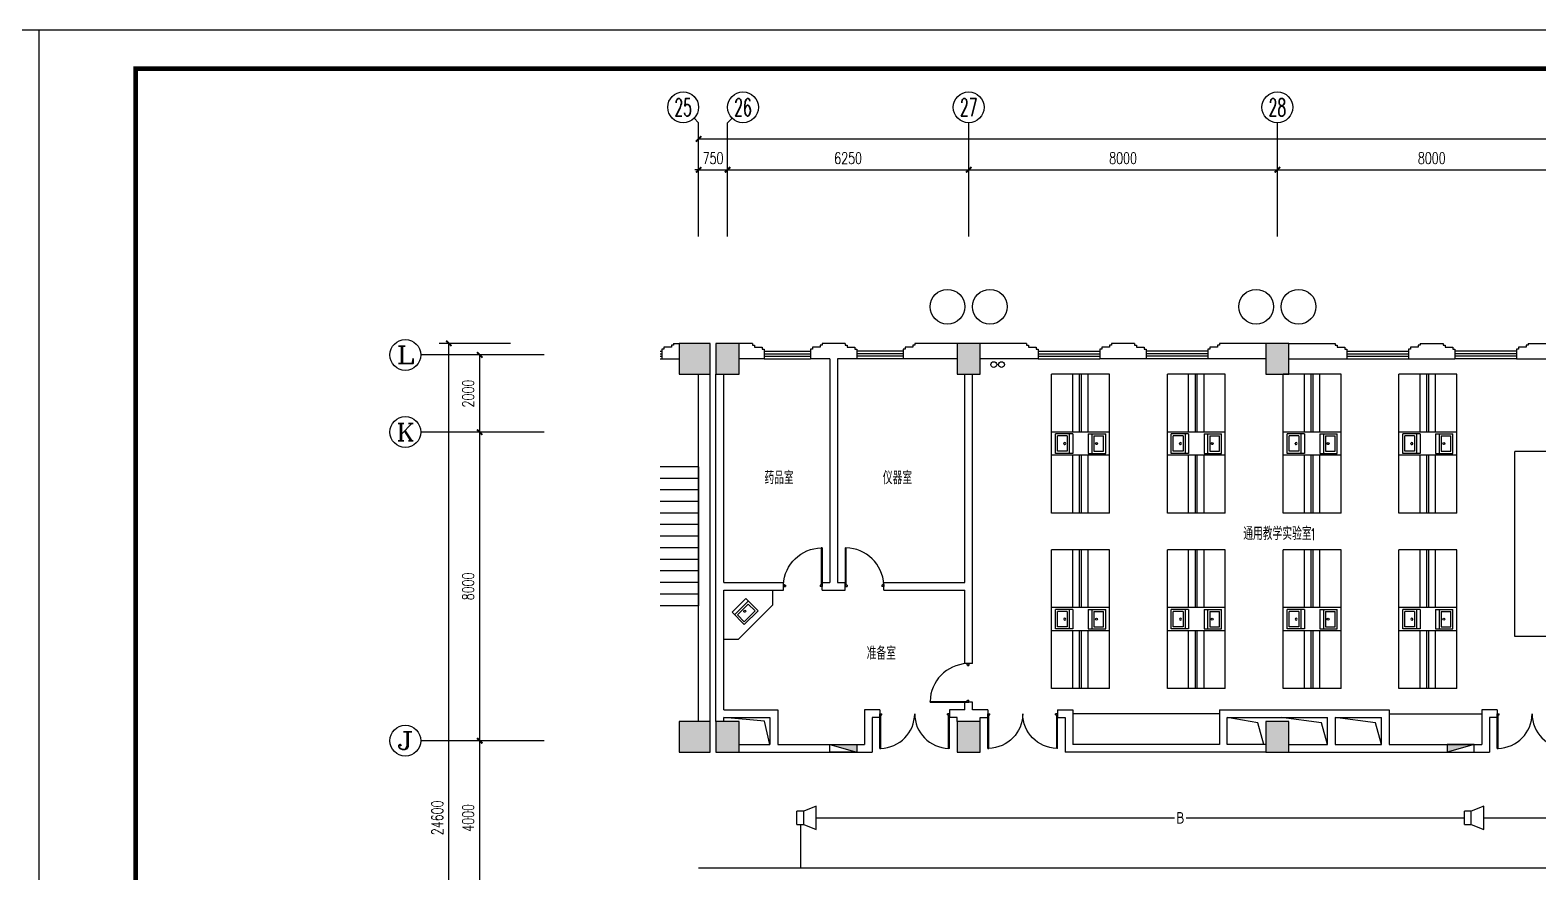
# Model space of a CAD drawing. Extents: x 190999 to 834799, y -200814 to 215286.
# Drawn here: x 428562 to 467635, y 49967 to 71786 of the extents above; entities that cross this region are included whole.
import ezdxf
from ezdxf.enums import TextEntityAlignment as Align

# ---------------------------------------------------------------- set-up
doc = ezdxf.new("R2010")
doc.units = 0
doc.header["$LTSCALE"] = 1000
doc.header["$MEASUREMENT"] = 0
for name, color, linetype in [('00-EQUIP', 3, 'Continuous'), ('00-SIG_TEXT', 7, 'Continuous'), ('00-WIRE-4', 6, 'Continuous'), ('A-墙线', 2, 'Continuous'), ('A-外包装修', 250, 'Continuous'), ('A-外窗', 145, 'Continuous'), ('A-家具', 250, 'Continuous'), ('A-门', 167, 'Continuous'), ('AXIS', 3, 'Continuous'), ('AXIS_TEXT', 7, 'Continuous'), ('COLUMN', 2, 'Continuous'), ('EQUIP_消火栓', 6, 'Continuous'), ('PUB_HATCH', 250, 'Continuous'), ('STAIR', 5, 'Continuous'), ('图框', 189, 'Continuous'), ('房间名称', 7, 'Continuous'), ('桥架', 1, 'Continuous'), ('洞口线', 177, 'Continuous'), ('雨水管', 3, 'Continuous')]:
    doc.layers.add(name, color=color, linetype=linetype)
doc.styles.add('-GBCBIGGBENOR', font='GBENOR.shx', dxfattribs={"bigfont": 'GBCBIG.shx'})
doc.styles.add('_TCH_AXIS', font='COMPLEX', dxfattribs={"bigfont": 'GBCBIG'})
doc.styles.add('_TCH_DIM', font='SIMPLEX', dxfattribs={"bigfont": 'GBCBIG'})
doc.styles.add('COMPLEX', font='COMPLEX')
doc.styles.add('DIM_FONT', font='SIMPLEX', dxfattribs={"width": 0.7, "bigfont": 'GBCBIG'})
doc.styles.get("Standard").update_dxf_attribs({"font": 'simhei.ttf'})
doc.styles.add('zz-1', font='arial.ttf', dxfattribs={"width": 0.8})
doc.dimstyles.new('DIMN', dxfattribs={"dimtxt": 300, "dimasz": 100, "dimexe": 250, "dimexo": 300, "dimgap": 150, "dimtad": 1, "dimdec": 0, "dimzin": 0, "dimdsep": 46, "dimtxsty": 'DIM_FONT', "dimblk": 'ARCHTICK', "dimcen": 0.09, "dimclrt": 7, "dimazin": 2, "dimtfac": 1, "dimtdec": 0, "dimtix": 1, "dimtmove": 2, "dimatfit": 3, "dimfxl": 0, "dimtolj": 1, "dimtzin": 0, "dimarcsym": 0})

# ---------------------------------------------------------------- blocks, each defined once
blk = doc.blocks.new('TJAD_TK_A0')
at = {"layer": '图框'}
for p, q in [((2162, 399.3), (973, 399.3)), ((973, -441.7), (973, 399.3)), ((2162, -441.7), (2162, 399.3))]:
    blk.add_line(p, q, dxfattribs=at)
at = {"layer": '图框', "const_width": 1.2}
blk.add_lwpolyline([(2152, -431.7), (2152, 389.3), (998, 389.3), (998, -431.7)], close=True, dxfattribs=at)
blk = doc.blocks.new('m1000')
at = {"layer": 'A-墙线'}
for p, q in [((0, 0), (0, 200)), ((1000, 0), (1000, 200))]:
    blk.add_line(p, q, dxfattribs=at)
at = {"layer": 'A-门'}
for p, q in [((0, 1100), (0, 100)), ((0, 1100), (20, 1100)), ((20, 1100), (20, 150)), ((0, 150), (30, 150)), ((0, 100), (50, 100)), ((30, 150), (30, 130)), ((30, 130), (50, 130)), ((50, 130), (50, 100)), ((950, 130), (950, 100)), ((970, 130), (950, 130)), ((1000, 100), (950, 100)), ((970, 150), (970, 130)), ((1000, 150), (970, 150)), ((1000, 150), (1000, 100))]:
    blk.add_line(p, q, dxfattribs=at)
blk.add_arc((0, 100), 1000, 2.866, 88.854, dxfattribs=at)
blk = doc.blocks.new('m1800')
at = {"layer": 'A-墙线'}
for p, q in [((-900, -100), (-900, 100)), ((900, -100), (900, 100))]:
    blk.add_line(p, q, dxfattribs=at)
at = {"layer": 'A-门'}
for p, q in [((-900, 900), (-900, 0)), ((-900, 900), (-880, 900)), ((-880, 900), (-880, 50)), ((880, 900), (880, 50)), ((900, 900), (880, 900)), ((900, 900), (900, 0)), ((-900, 50), (-870, 50)), ((-900, 0), (-850, 0)), ((-870, 50), (-870, 30)), ((-870, 30), (-850, 30)), ((-850, 30), (-850, 0)), ((850, 30), (850, 0)), ((870, 30), (850, 30)), ((900, 0), (850, 0)), ((870, 50), (870, 30)), ((900, 50), (870, 50))]:
    blk.add_line(p, q, dxfattribs=at)
for centre, start, end in [((-900, 0), 0, 88.7267), ((900, 0), 91.2733, 180)]:
    blk.add_arc(centre, 900, start, end, dxfattribs=at)
blk = doc.blocks.new('$TwtSys$00000434')
for p, q in [((-0.5, 0.5), (-0.5, -0.5)), ((-0.5, -0.5), (0.5, 0.5)), ((0.5, 0.5), (-0.5, 0.5)), ((0.5, -0.5), (0.5, 0.5)), ((-0.5, -0.5), (0.5, -0.5))]:
    blk.add_line(p, q)
blk.add_solid([(0.5, -0.5), (0.5, 0.5), (-0.5, -0.5)])
blk = doc.blocks.new('_ArchTick')
at = {"const_width": 0.5}
blk.add_lwpolyline([(-0.7, -0.7), (0.7, 0.7)], dxfattribs=at)
blk = doc.blocks.new('*D1256')
at = {"layer": 'AXIS', "color": 0, "lineweight": -2}
for p, q in [((460885, 66767), (460885, 68417)), ((468885, 66767), (468885, 68417)), ((460885, 68167), (468885, 68167))]:
    blk.add_line(p, q, dxfattribs=at)
at = {"layer": 'Defpoints', "color": 0}
for p in [(468885, 68167), (460885, 66467), (468885, 66467)]:
    blk.add_point(p, dxfattribs=at)
at = {"layer": 'AXIS', "color": 0, "lineweight": -2, "xscale": 100, "yscale": 100, "zscale": 100, "rotation": 180}
blk.add_blockref('_ArchTick', (460885, 68167), dxfattribs=at)
at = {"layer": 'AXIS', "color": 0, "lineweight": -2, "xscale": 100, "yscale": 100, "zscale": 100}
blk.add_blockref('_ArchTick', (468885, 68167), dxfattribs=at)
at = {"layer": 'AXIS', "color": 7, "insert": (464885, 68467), "char_height": 300, "attachment_point": 5, "style": 'DIM_FONT'}
blk.add_mtext('\\A1;8000', dxfattribs=at)
blk = doc.blocks.new('*D1257')
at = {"layer": 'AXIS', "color": 0, "lineweight": -2}
for p, q in [((452885, 66767), (452885, 68417)), ((460885, 66767), (460885, 68417)), ((452885, 68167), (460885, 68167))]:
    blk.add_line(p, q, dxfattribs=at)
at = {"layer": 'Defpoints', "color": 0}
for p in [(460885, 68167), (452885, 66467), (460885, 66467)]:
    blk.add_point(p, dxfattribs=at)
at = {"layer": 'AXIS', "color": 0, "lineweight": -2, "xscale": 100, "yscale": 100, "zscale": 100, "rotation": 180}
blk.add_blockref('_ArchTick', (452885, 68167), dxfattribs=at)
at = {"layer": 'AXIS', "color": 0, "lineweight": -2, "xscale": 100, "yscale": 100, "zscale": 100}
blk.add_blockref('_ArchTick', (460885, 68167), dxfattribs=at)
at = {"layer": 'AXIS', "color": 7, "insert": (456885, 68467), "char_height": 300, "attachment_point": 5, "style": 'DIM_FONT'}
blk.add_mtext('\\A1;8000', dxfattribs=at)
blk = doc.blocks.new('*D1258')
at = {"layer": 'AXIS', "color": 0, "lineweight": -2}
for p, q in [((446635, 66767), (446635, 68417)), ((452885, 66767), (452885, 68417)), ((446635, 68167), (452885, 68167))]:
    blk.add_line(p, q, dxfattribs=at)
at = {"layer": 'Defpoints', "color": 0}
for p in [(452885, 68167), (446635, 66467), (452885, 66467)]:
    blk.add_point(p, dxfattribs=at)
at = {"layer": 'AXIS', "color": 0, "lineweight": -2, "xscale": 100, "yscale": 100, "zscale": 100, "rotation": 180}
blk.add_blockref('_ArchTick', (446635, 68167), dxfattribs=at)
at = {"layer": 'AXIS', "color": 0, "lineweight": -2, "xscale": 100, "yscale": 100, "zscale": 100}
blk.add_blockref('_ArchTick', (452885, 68167), dxfattribs=at)
at = {"layer": 'AXIS', "color": 7, "insert": (449760, 68467), "char_height": 300, "attachment_point": 5, "style": 'DIM_FONT'}
blk.add_mtext('\\A1;6250', dxfattribs=at)
blk = doc.blocks.new('*D1259')
at = {"layer": 'AXIS', "color": 0, "lineweight": -2}
for p, q in [((445885, 66767), (445885, 68417)), ((446635, 66767), (446635, 68417)), ((445885, 68167), (445785, 68167)), ((445885, 68167), (446635, 68167)), ((446635, 68167), (446735, 68167))]:
    blk.add_line(p, q, dxfattribs=at)
at = {"layer": 'Defpoints', "color": 0}
for p in [(446635, 68167), (445885, 66467), (446635, 66467)]:
    blk.add_point(p, dxfattribs=at)
at = {"layer": 'AXIS', "color": 0, "lineweight": -2, "xscale": 100, "yscale": 100, "zscale": 100}
blk.add_blockref('_ArchTick', (445885, 68167), dxfattribs=at)
at = {"layer": 'AXIS', "color": 0, "lineweight": -2, "xscale": 100, "yscale": 100, "zscale": 100, "rotation": 180}
blk.add_blockref('_ArchTick', (446635, 68167), dxfattribs=at)
at = {"layer": 'AXIS', "color": 7, "insert": (446260, 68467), "char_height": 300, "attachment_point": 5, "style": 'DIM_FONT'}
blk.add_mtext('\\A1;750', dxfattribs=at)
blk = doc.blocks.new('*D1260')
at = {"layer": 'AXIS', "color": 0, "lineweight": -2}
for p, q in [((445885, 66767), (445885, 69217)), ((519185, 66767), (519185, 69217)), ((445885, 68967), (519185, 68967))]:
    blk.add_line(p, q, dxfattribs=at)
at = {"layer": 'Defpoints', "color": 0}
for p in [(519185, 68967), (445885, 66467), (519185, 66467)]:
    blk.add_point(p, dxfattribs=at)
at = {"layer": 'AXIS', "color": 0, "lineweight": -2, "xscale": 100, "yscale": 100, "zscale": 100, "rotation": 180}
blk.add_blockref('_ArchTick', (445885, 68967), dxfattribs=at)
at = {"layer": 'AXIS', "color": 0, "lineweight": -2, "xscale": 100, "yscale": 100, "zscale": 100}
blk.add_blockref('_ArchTick', (519185, 68967), dxfattribs=at)
at = {"layer": 'AXIS', "color": 7, "insert": (482535, 69267), "char_height": 300, "attachment_point": 5, "style": 'DIM_FONT'}
blk.add_mtext('\\A1;73300', dxfattribs=at)
blk = doc.blocks.new('*D1261')
at = {"layer": 'AXIS', "color": 0, "lineweight": -2}
for p, q in [((441006, 63367), (439962, 63367)), ((440212, 61367), (440212, 63367)), ((441006, 61367), (439962, 61367))]:
    blk.add_line(p, q, dxfattribs=at)
at = {"layer": 'Defpoints', "color": 0}
for p in [(440212, 63367), (441306, 63367), (441306, 61367)]:
    blk.add_point(p, dxfattribs=at)
at = {"layer": 'AXIS', "color": 0, "lineweight": -2, "xscale": 100, "yscale": 100, "zscale": 100}
for p, rotation in [((440212, 63367), 90), ((440212, 61367), 270)]:
    blk.add_blockref('_ArchTick', p, dxfattribs=dict(at, rotation=rotation))
at = {"layer": 'AXIS', "color": 7, "insert": (439912, 62367), "char_height": 300, "attachment_point": 5, "rotation": 90, "style": 'DIM_FONT'}
blk.add_mtext('\\A1;2000', dxfattribs=at)
blk = doc.blocks.new('*D1262')
at = {"layer": 'AXIS', "color": 0, "lineweight": -2}
for p, q in [((441006, 61367), (439962, 61367)), ((440212, 53367), (440212, 61367)), ((441006, 53367), (439962, 53367))]:
    blk.add_line(p, q, dxfattribs=at)
at = {"layer": 'Defpoints', "color": 0}
for p in [(440212, 61367), (441306, 61367), (441306, 53367)]:
    blk.add_point(p, dxfattribs=at)
at = {"layer": 'AXIS', "color": 0, "lineweight": -2, "xscale": 100, "yscale": 100, "zscale": 100}
for p, rotation in [((440212, 61367), 90), ((440212, 53367), 270)]:
    blk.add_blockref('_ArchTick', p, dxfattribs=dict(at, rotation=rotation))
at = {"layer": 'AXIS', "color": 7, "insert": (439912, 57367), "char_height": 300, "attachment_point": 5, "rotation": 90, "style": 'DIM_FONT'}
blk.add_mtext('\\A1;8000', dxfattribs=at)
blk = doc.blocks.new('*D1263')
at = {"layer": 'AXIS', "color": 0, "lineweight": -2}
for p, q in [((441006, 53367), (439962, 53367)), ((440212, 49367), (440212, 53367)), ((441006, 49367), (439962, 49367))]:
    blk.add_line(p, q, dxfattribs=at)
at = {"layer": 'Defpoints', "color": 0}
for p in [(440212, 53367), (441306, 53367), (441306, 49367)]:
    blk.add_point(p, dxfattribs=at)
at = {"layer": 'AXIS', "color": 0, "lineweight": -2, "xscale": 100, "yscale": 100, "zscale": 100}
for p, rotation in [((440212, 53367), 90), ((440212, 49367), 270)]:
    blk.add_blockref('_ArchTick', p, dxfattribs=dict(at, rotation=rotation))
at = {"layer": 'AXIS', "color": 7, "insert": (439912, 51367), "char_height": 300, "attachment_point": 5, "rotation": 90, "style": 'DIM_FONT'}
blk.add_mtext('\\A1;4000', dxfattribs=at)
blk = doc.blocks.new('*D1270')
at = {"layer": 'AXIS', "color": 0, "lineweight": -2}
for p, q in [((441006, 63667), (439162, 63667)), ((439412, 39067), (439412, 63667)), ((441006, 39067), (439162, 39067))]:
    blk.add_line(p, q, dxfattribs=at)
at = {"layer": 'Defpoints', "color": 0}
for p in [(439412, 63667), (441306, 63667), (441306, 39067)]:
    blk.add_point(p, dxfattribs=at)
at = {"layer": 'AXIS', "color": 0, "lineweight": -2, "xscale": 100, "yscale": 100, "zscale": 100}
for p, rotation in [((439412, 63667), 90), ((439412, 39067), 270)]:
    blk.add_blockref('_ArchTick', p, dxfattribs=dict(at, rotation=rotation))
at = {"layer": 'AXIS', "color": 7, "insert": (439112, 51367), "char_height": 300, "attachment_point": 5, "rotation": 90, "style": 'DIM_FONT'}
blk.add_mtext('\\A1;24600', dxfattribs=at)
blk = doc.blocks.new('_AXISO')
blk.add_circle((0, 0), 0.5)
at = {"layer": 'AXIS_TEXT', "style": 'COMPLEX', "width": 1.041667}
blk.add_attdef('A', text='', height=0.56, dxfattribs=at).set_placement((-0.25, -0.28), (0.25, -0.28), align=Align.FIT)
blk = doc.blocks.new('$plan$00001609')
at = {"linetype": 'Continuous'}
for p, q in [((0, -251), (0, 251)), ((0, 251), (450, 251)), ((93, -251), (93, 251)), ((146, -199), (146, 199)), ((146, 199), (397, 199)), ((397, 199), (397, -199)), ((450, 251), (450, -251)), ((0, -251), (450, -251)), ((146, -199), (397, -199))]:
    blk.add_line(p, q, dxfattribs=at)
blk.add_line((238, 2), (238, 0))
blk.add_arc((212, 0), 26, 4.716, 0, dxfattribs=at)
at = {"style": 'zz-1'}
for tag in ['YSIZE', 'XSIZE']:
    blk.add_attdef(tag, (0, 0), '', height=0.5, dxfattribs=at)
blk = doc.blocks.new('_LINKPT1')
at = {"color": 0}
blk.add_line((0, 0), (0, 0), dxfattribs=at)
blk = doc.blocks.new('OS28WV87')
for p, q in [((0, 0.35), (0, -0.35)), ((0, 0.35), (0.35, 0.35)), ((0.35, 0.35), (1, 0.6)), ((0.35, 0.35), (0.35, -0.35)), ((1, 0.6), (1, -0.6)), ((0.35, -0.35), (0, -0.35)), ((1, -0.6), (0.35, -0.35))]:
    blk.add_line(p, q)
at = {"xscale": 0.002, "yscale": 0.002, "zscale": 0.002}
for p in [(0, 0), (0.175, 0.35), (1, 0), (0.175, -0.35)]:
    blk.add_blockref('_LINKPT1', p, dxfattribs=at)
at = {"flags": 9}
blk.add_attdef('A', (0, 0), '', height=0.00002, dxfattribs=at)

msp = doc.modelspace()

# ---------------------------------------------------------------- hatches: boundary and pattern name
at = {"layer": 'PUB_HATCH'}
for points in [[(445384.6, 63667.4), (445384.6, 62867.4), (446184.6, 62867.4), (446184.6, 63667.4)], [(446334.6, 63667.4), (446334.6, 62867.4), (446934.6, 62867.4), (446934.6, 63667.4)], [(452584.6, 63667.4), (452584.6, 62867.4), (453184.6, 62867.4), (453184.6, 63667.4)], [(460584.6, 63667.4), (460584.6, 62867.4), (461184.6, 62867.4), (461184.6, 63667.4)], [(445384.6, 53867.4), (445384.6, 53067.4), (446184.6, 53067.4), (446184.6, 53867.4)], [(446334.6, 53867.4), (446334.6, 53067.4), (446934.6, 53067.4), (446934.6, 53867.4)], [(452584.6, 53867.4), (452584.6, 53067.4), (453184.6, 53067.4), (453184.6, 53867.4)], [(460584.6, 53867.4), (460584.6, 53067.4), (461184.6, 53067.4), (461184.6, 53867.4)]]:
    msp.add_hatch(color=256, dxfattribs=at).paths.add_polyline_path(points)

# ---------------------------------------------------------------- linework, layer by layer
at = {"layer": '00-WIRE-4'}
for p, q in [((448522.1, 51192.4), (448522.1, 50067.4)), ((448934.6, 51367.4), (458219.2, 51367.4)), ((458524.2, 51367.4), (465734.6, 51367.4)), ((466234.6, 51367.4), (468110.1, 51367.4))]:
    msp.add_line(p, q, dxfattribs=at)
at = {"layer": 'A-墙线'}
for p, q in [((444984.6, 63517.4), (444934.6, 63517.4)), ((444934.6, 63517.4), (444934.6, 63267.4)), ((444984.6, 63567.4), (444984.6, 63517.4)), ((445184.6, 63567.4), (444984.6, 63567.4)), ((445184.6, 63617.4), (445184.6, 63567.4)), ((445234.6, 63617.4), (445184.6, 63617.4)), ((445234.6, 63667.4), (445234.6, 63617.4)), ((445234.6, 63667.4), (445384.6, 63667.4)), ((447284.6, 63667.4), (446934.6, 63667.4)), ((447284.6, 63667.4), (447284.6, 63617.4)), ((447284.6, 63617.4), (447334.6, 63617.4)), ((447334.6, 63617.4), (447334.6, 63567.4)), ((447334.6, 63567.4), (447534.6, 63567.4)), ((447534.6, 63567.4), (447534.6, 63517.4)), ((447534.6, 63517.4), (447584.6, 63517.4)), ((447584.6, 63517.4), (447584.6, 63267.4)), ((448834.6, 63517.4), (448784.6, 63517.4)), ((448784.6, 63517.4), (448784.6, 63267.4)), ((448834.6, 63567.4), (448834.6, 63517.4)), ((449034.6, 63567.4), (448834.6, 63567.4)), ((449034.6, 63617.4), (449034.6, 63567.4)), ((449084.6, 63617.4), (449034.6, 63617.4)), ((449684.6, 63667.4), (449084.6, 63667.4)), ((449084.6, 63667.4), (449084.6, 63617.4)), ((449684.6, 63667.4), (449684.6, 63617.4)), ((449684.6, 63617.4), (449734.6, 63617.4)), ((449734.6, 63617.4), (449734.6, 63567.4)), ((449734.6, 63567.4), (449934.6, 63567.4)), ((449934.6, 63567.4), (449934.6, 63517.4)), ((449934.6, 63517.4), (449984.6, 63517.4)), ((449984.6, 63517.4), (449984.6, 63267.4)), ((451234.6, 63517.4), (451184.6, 63517.4)), ((451184.6, 63517.4), (451184.6, 63267.4)), ((451234.6, 63567.4), (451234.6, 63517.4)), ((451434.6, 63567.4), (451234.6, 63567.4)), ((451434.6, 63617.4), (451434.6, 63567.4)), ((451484.6, 63617.4), (451434.6, 63617.4)), ((452584.6, 63667.4), (451484.6, 63667.4)), ((451484.6, 63667.4), (451484.6, 63617.4)), ((454384.6, 63667.4), (453184.6, 63667.4)), ((454384.6, 63667.4), (454384.6, 63617.4)), ((454384.6, 63617.4), (454434.6, 63617.4)), ((454434.6, 63617.4), (454434.6, 63567.4)), ((454434.6, 63567.4), (454634.6, 63567.4)), ((454634.6, 63567.4), (454634.6, 63517.4)), ((454634.6, 63517.4), (454684.6, 63517.4)), ((454684.6, 63517.4), (454684.6, 63267.4)), ((456334.6, 63517.4), (456284.6, 63517.4)), ((456284.6, 63517.4), (456284.6, 63267.4)), ((456334.6, 63567.4), (456334.6, 63517.4)), ((456534.6, 63567.4), (456334.6, 63567.4)), ((456534.6, 63617.4), (456534.6, 63567.4)), ((456584.6, 63617.4), (456534.6, 63617.4)), ((457184.6, 63667.4), (456584.6, 63667.4)), ((456584.6, 63667.4), (456584.6, 63617.4)), ((457184.6, 63667.4), (457184.6, 63617.4)), ((457184.6, 63617.4), (457234.6, 63617.4)), ((457234.6, 63617.4), (457234.6, 63567.4)), ((457234.6, 63567.4), (457434.6, 63567.4)), ((457434.6, 63567.4), (457434.6, 63517.4)), ((457434.6, 63517.4), (457484.6, 63517.4)), ((457484.6, 63517.4), (457484.6, 63267.4)), ((459134.6, 63517.4), (459084.6, 63517.4)), ((459084.6, 63517.4), (459084.6, 63267.4)), ((459134.6, 63567.4), (459134.6, 63517.4)), ((459334.6, 63567.4), (459134.6, 63567.4)), ((459334.6, 63617.4), (459334.6, 63567.4)), ((459384.6, 63617.4), (459334.6, 63617.4)), ((460584.6, 63667.4), (459384.6, 63667.4)), ((459384.6, 63667.4), (459384.6, 63617.4)), ((461184.6, 63667.4), (462384.6, 63667.4)), ((462384.6, 63667.4), (462384.6, 63617.4)), ((462384.6, 63617.4), (462434.6, 63617.4)), ((462434.6, 63617.4), (462434.6, 63567.4)), ((462434.6, 63567.4), (462634.6, 63567.4)), ((462634.6, 63567.4), (462634.6, 63517.4)), ((462634.6, 63517.4), (462684.6, 63517.4)), ((462684.6, 63517.4), (462684.6, 63267.4)), ((464334.6, 63517.4), (464284.6, 63517.4)), ((464284.6, 63517.4), (464284.6, 63267.4)), ((464334.6, 63567.4), (464334.6, 63517.4)), ((464534.6, 63567.4), (464334.6, 63567.4)), ((464534.6, 63617.4), (464534.6, 63567.4)), ((464584.6, 63617.4), (464534.6, 63617.4)), ((464584.6, 63667.4), (465184.6, 63667.4)), ((464584.6, 63667.4), (464584.6, 63617.4)), ((465184.6, 63667.4), (465184.6, 63617.4)), ((465184.6, 63617.4), (465234.6, 63617.4)), ((465234.6, 63617.4), (465234.6, 63567.4)), ((465234.6, 63567.4), (465434.6, 63567.4)), ((465434.6, 63567.4), (465434.6, 63517.4)), ((465434.6, 63517.4), (465484.6, 63517.4)), ((465484.6, 63517.4), (465484.6, 63267.4)), ((467134.6, 63517.4), (467084.6, 63517.4)), ((467084.6, 63517.4), (467084.6, 63267.4)), ((467134.6, 63567.4), (467134.6, 63517.4)), ((467334.6, 63567.4), (467134.6, 63567.4)), ((467334.6, 63617.4), (467334.6, 63567.4)), ((467384.6, 63617.4), (467334.6, 63617.4)), ((467384.6, 63667.4), (468584.6, 63667.4)), ((467384.6, 63667.4), (467384.6, 63617.4)), ((444934.6, 63267.4), (445384.6, 63267.4)), ((447584.6, 63267.4), (446934.6, 63267.4)), ((449284.6, 63267.4), (448784.6, 63267.4)), ((449284.6, 63267.4), (449284.6, 57467.4)), ((449484.6, 63267.4), (449484.6, 57467.4)), ((449984.6, 63267.4), (449484.6, 63267.4)), ((452584.6, 63267.4), (451184.6, 63267.4)), ((454684.6, 63267.4), (453184.6, 63267.4)), ((457484.6, 63267.4), (456284.6, 63267.4)), ((460584.6, 63267.4), (459084.6, 63267.4)), ((461184.6, 63267.4), (462684.6, 63267.4)), ((464284.6, 63267.4), (465484.6, 63267.4)), ((467084.6, 63267.4), (468584.6, 63267.4)), ((445884.6, 53867.4), (445884.6, 62867.4)), ((446184.6, 53867.4), (446184.6, 62867.4)), ((446334.6, 53867.4), (446334.6, 62867.4)), ((446534.6, 57467.4), (446534.6, 62867.4)), ((452784.6, 57467.4), (452784.6, 62867.4)), ((452984.6, 55367.4), (452984.6, 62867.4)), ((446534.6, 57467.4), (448084.6, 57467.4)), ((449084.6, 57467.4), (449284.6, 57467.4)), ((449484.6, 57467.4), (449684.6, 57467.4)), ((450684.6, 57467.4), (452784.6, 57467.4)), ((446534.6, 57267.4), (448084.6, 57267.4)), ((446534.6, 54167.4), (446534.6, 57267.4)), ((449084.6, 57267.4), (449684.6, 57267.4)), ((450684.6, 57267.4), (452784.6, 57267.4)), ((452784.6, 55367.4), (452784.6, 57267.4)), ((452784.6, 54167.4), (452784.6, 54367.4)), ((452984.6, 54167.4), (452984.6, 54367.4)), ((446534.6, 53867.4), (446534.6, 53967.4)), ((450584.6, 54167.4), (450184.6, 54167.4)), ((450184.6, 54167.4), (450184.6, 53267.4)), ((450584.6, 53967.4), (450384.6, 53967.4)), ((450384.6, 53967.4), (450384.6, 53067.4)), ((452784.6, 54167.4), (452384.6, 54167.4)), ((452584.6, 53967.4), (452384.6, 53967.4)), ((452584.6, 53867.4), (452584.6, 53967.4)), ((453384.6, 54167.4), (452984.6, 54167.4)), ((453184.6, 53967.4), (453384.6, 53967.4)), ((453184.6, 53867.4), (453184.6, 53967.4)), ((455184.6, 54167.4), (455584.6, 54167.4)), ((455184.6, 53967.4), (455384.6, 53967.4)), ((455384.6, 53967.4), (455384.6, 53067.4)), ((455584.6, 54167.4), (455584.6, 53267.4)), ((459384.6, 54167.4), (459384.6, 53267.4)), ((459384.6, 54167.4), (463784.6, 54167.4)), ((459584.6, 53967.4), (462184.6, 53967.4)), ((459584.6, 53267.4), (459584.6, 53967.4)), ((462184.6, 53267.4), (462184.6, 53967.4)), ((462384.6, 53967.4), (463584.6, 53967.4)), ((462384.6, 53967.4), (462384.6, 53267.4)), ((463584.6, 53267.4), (463584.6, 53967.4)), ((463784.6, 54167.4), (463784.6, 53267.4)), ((466584.6, 54167.4), (466184.6, 54167.4)), ((466184.6, 54167.4), (466184.6, 53267.4)), ((466584.6, 53967.4), (466384.6, 53967.4)), ((466384.6, 53967.4), (466384.6, 53067.4)), ((446934.6, 53267.4), (447734.6, 53267.4)), ((447934.6, 53267.4), (450184.6, 53267.4)), ((459384.6, 53267.4), (455584.6, 53267.4)), ((460584.6, 53267.4), (459584.6, 53267.4)), ((461184.6, 53267.4), (462184.6, 53267.4)), ((462384.6, 53267.4), (463584.6, 53267.4)), ((463784.6, 53267.4), (466184.6, 53267.4)), ((446934.6, 53067.4), (450384.6, 53067.4)), ((460584.6, 53067.4), (455384.6, 53067.4)), ((461184.6, 53067.4), (466384.6, 53067.4))]:
    msp.add_line(p, q, dxfattribs=at)
for points in [[(446534.6, 54167.4), (447934.6, 54167.4), (447934.6, 53267.4)], [(446534.6, 53967.4), (447734.6, 53967.4), (447734.6, 53267.4)], [(447034.6, 53967.4), (447734.6, 53967.4), (447734.6, 53267.4)]]:
    msp.add_lwpolyline(points, dxfattribs=at)
at = {"layer": 'A-外包装修'}
for centre in [(452334.6, 64617.4), (453434.6, 64617.4), (460334.6, 64617.4), (461434.6, 64617.4)]:
    msp.add_circle(centre, 450, dxfattribs=at)
at = {"layer": 'A-外窗'}
for p, q in [((444884.6, 63467.4), (444934.6, 63467.4)), ((444884.6, 63397.4), (444934.6, 63397.4)), ((444884.6, 63337.4), (444934.6, 63337.4)), ((447584.6, 63467.4), (448784.6, 63467.4)), ((447584.6, 63397.4), (448784.6, 63397.4)), ((447584.6, 63337.4), (448784.6, 63337.4)), ((451184.6, 63467.4), (449984.6, 63467.4)), ((451184.6, 63397.4), (449984.6, 63397.4)), ((451184.6, 63337.4), (449984.6, 63337.4)), ((454684.6, 63467.4), (456284.6, 63467.4)), ((454684.6, 63397.4), (456284.6, 63397.4)), ((454684.6, 63337.4), (456284.6, 63337.4)), ((459084.6, 63467.4), (457484.6, 63467.4)), ((459084.6, 63397.4), (457484.6, 63397.4)), ((459084.6, 63337.4), (457484.6, 63337.4)), ((462684.6, 63467.4), (464284.6, 63467.4)), ((462684.6, 63397.4), (464284.6, 63397.4)), ((462684.6, 63337.4), (464284.6, 63337.4)), ((467084.6, 63467.4), (465484.6, 63467.4)), ((467084.6, 63397.4), (465484.6, 63397.4)), ((467084.6, 63337.4), (465484.6, 63337.4)), ((444884.6, 63267.4), (444934.6, 63267.4)), ((447584.6, 63267.4), (448784.6, 63267.4)), ((451184.6, 63267.4), (449984.6, 63267.4)), ((454684.6, 63267.4), (456284.6, 63267.4)), ((459084.6, 63267.4), (457484.6, 63267.4)), ((462684.6, 63267.4), (464284.6, 63267.4)), ((467084.6, 63267.4), (465484.6, 63267.4))]:
    msp.add_line(p, q, dxfattribs=at)
at = {"layer": 'A-家具'}
for p, q in [((455034.6, 59267.4), (455034.6, 62867.4)), ((456534.6, 62867.4), (455034.6, 62867.4)), ((455584.6, 61367.4), (455584.6, 62867.4)), ((455759.6, 61367.4), (455759.6, 62867.4)), ((455809.6, 61367.4), (455809.6, 62867.4)), ((455984.6, 61367.4), (455984.6, 62867.4)), ((456534.6, 59267.4), (456534.6, 62867.4)), ((458034.6, 59267.4), (458034.6, 62867.4)), ((459534.6, 62867.4), (458034.6, 62867.4)), ((458584.6, 61367.4), (458584.6, 62867.4)), ((458759.6, 61367.4), (458759.6, 62867.4)), ((458809.6, 61367.4), (458809.6, 62867.4)), ((458984.6, 61367.4), (458984.6, 62867.4)), ((459534.6, 59267.4), (459534.6, 62867.4)), ((461034.6, 59267.4), (461034.6, 62867.4)), ((462534.6, 62867.4), (461034.6, 62867.4)), ((461584.6, 61367.4), (461584.6, 62867.4)), ((461759.6, 61367.4), (461759.6, 62867.4)), ((461809.6, 61367.4), (461809.6, 62867.4)), ((461984.6, 61367.4), (461984.6, 62867.4)), ((462534.6, 59267.4), (462534.6, 62867.4)), ((464034.6, 59267.4), (464034.6, 62867.4)), ((465534.6, 62867.4), (464034.6, 62867.4)), ((464584.6, 61367.4), (464584.6, 62867.4)), ((464759.6, 61367.4), (464759.6, 62867.4)), ((464809.6, 61367.4), (464809.6, 62867.4)), ((464984.6, 61367.4), (464984.6, 62867.4)), ((465534.6, 59267.4), (465534.6, 62867.4)), ((456534.6, 61367.4), (455034.6, 61367.4)), ((459534.6, 61367.4), (458034.6, 61367.4)), ((462534.6, 61367.4), (461034.6, 61367.4)), ((465534.6, 61367.4), (464034.6, 61367.4)), ((456534.6, 60767.4), (455034.6, 60767.4)), ((455584.6, 59267.4), (455584.6, 60767.4)), ((455759.6, 59267.4), (455759.6, 60767.4)), ((455809.6, 59267.4), (455809.6, 60767.4)), ((455984.6, 59267.4), (455984.6, 60767.4)), ((459534.6, 60767.4), (458034.6, 60767.4)), ((458584.6, 59267.4), (458584.6, 60767.4)), ((458759.6, 59267.4), (458759.6, 60767.4)), ((458809.6, 59267.4), (458809.6, 60767.4)), ((458984.6, 59267.4), (458984.6, 60767.4)), ((462534.6, 60767.4), (461034.6, 60767.4)), ((461584.6, 59267.4), (461584.6, 60767.4)), ((461759.6, 59267.4), (461759.6, 60767.4)), ((461809.6, 59267.4), (461809.6, 60767.4)), ((461984.6, 59267.4), (461984.6, 60767.4)), ((465534.6, 60767.4), (464034.6, 60767.4)), ((464584.6, 59267.4), (464584.6, 60767.4)), ((464759.6, 59267.4), (464759.6, 60767.4)), ((464809.6, 59267.4), (464809.6, 60767.4)), ((464984.6, 59267.4), (464984.6, 60767.4)), ((467034.6, 56067.4), (467034.6, 60867.4)), ((468784.6, 60867.4), (467034.6, 60867.4)), ((456534.6, 59267.4), (455034.6, 59267.4)), ((459534.6, 59267.4), (458034.6, 59267.4)), ((462534.6, 59267.4), (461034.6, 59267.4)), ((465534.6, 59267.4), (464034.6, 59267.4)), ((455034.6, 54717.4), (455034.6, 58317.4)), ((456534.6, 58317.4), (455034.6, 58317.4)), ((455584.6, 56817.4), (455584.6, 58317.4)), ((455759.6, 56817.4), (455759.6, 58317.4)), ((455809.6, 56817.4), (455809.6, 58317.4)), ((455984.6, 56817.4), (455984.6, 58317.4)), ((456534.6, 54717.4), (456534.6, 58317.4)), ((458034.6, 54717.4), (458034.6, 58317.4)), ((459534.6, 58317.4), (458034.6, 58317.4)), ((458584.6, 56817.4), (458584.6, 58317.4)), ((458759.6, 56817.4), (458759.6, 58317.4)), ((458809.6, 56817.4), (458809.6, 58317.4)), ((458984.6, 56817.4), (458984.6, 58317.4)), ((459534.6, 54717.4), (459534.6, 58317.4)), ((462534.6, 58317.4), (461034.6, 58317.4)), ((461034.6, 54717.4), (461034.6, 58317.4)), ((461584.6, 56817.4), (461584.6, 58317.4)), ((461759.6, 56817.4), (461759.6, 58317.4)), ((461809.6, 56817.4), (461809.6, 58317.4)), ((461984.6, 56817.4), (461984.6, 58317.4)), ((462534.6, 54717.4), (462534.6, 58317.4)), ((464034.6, 54717.4), (464034.6, 58317.4)), ((465534.6, 58317.4), (464034.6, 58317.4)), ((464584.6, 56817.4), (464584.6, 58317.4)), ((464759.6, 56817.4), (464759.6, 58317.4)), ((464809.6, 56817.4), (464809.6, 58317.4)), ((464984.6, 56817.4), (464984.6, 58317.4)), ((465534.6, 54717.4), (465534.6, 58317.4)), ((447809.6, 56892.4), (447809.6, 57267.4)), ((447809.6, 56892.4), (446909.6, 55992.4)), ((456534.6, 56817.4), (455034.6, 56817.4)), ((459534.6, 56817.4), (458034.6, 56817.4)), ((462534.6, 56817.4), (461034.6, 56817.4)), ((465534.6, 56817.4), (464034.6, 56817.4)), ((446909.6, 55992.4), (446534.6, 55992.4)), ((456534.6, 56217.4), (455034.6, 56217.4)), ((455584.6, 54717.4), (455584.6, 56217.4)), ((455759.6, 54717.4), (455759.6, 56217.4)), ((455809.6, 54717.4), (455809.6, 56217.4)), ((455984.6, 54717.4), (455984.6, 56217.4)), ((459534.6, 56217.4), (458034.6, 56217.4)), ((458584.6, 54717.4), (458584.6, 56217.4)), ((458759.6, 54717.4), (458759.6, 56217.4)), ((458809.6, 54717.4), (458809.6, 56217.4)), ((458984.6, 54717.4), (458984.6, 56217.4)), ((462534.6, 56217.4), (461034.6, 56217.4)), ((461584.6, 54717.4), (461584.6, 56217.4)), ((461759.6, 54717.4), (461759.6, 56217.4)), ((461809.6, 54717.4), (461809.6, 56217.4)), ((461984.6, 54717.4), (461984.6, 56217.4)), ((465534.6, 56217.4), (464034.6, 56217.4)), ((464584.6, 54717.4), (464584.6, 56217.4)), ((464759.6, 54717.4), (464759.6, 56217.4)), ((464809.6, 54717.4), (464809.6, 56217.4)), ((464984.6, 54717.4), (464984.6, 56217.4)), ((468784.6, 56067.4), (467034.6, 56067.4)), ((456534.6, 54717.4), (455034.6, 54717.4)), ((459534.6, 54717.4), (458034.6, 54717.4)), ((462534.6, 54717.4), (461034.6, 54717.4)), ((465534.6, 54717.4), (464034.6, 54717.4)), ((459384.6, 54067.4), (455584.6, 54067.4)), ((463784.6, 54067.4), (466184.6, 54067.4))]:
    msp.add_line(p, q, dxfattribs=at)
at = {"layer": 'AXIS'}
for p, q in [((445767.4, 69503.6), (445884.6, 69386.5)), ((445884.6, 66437.4), (445884.6, 69386.5)), ((446751.7, 69503.6), (446634.6, 69386.5)), ((446634.6, 66437.4), (446634.6, 69386.5)), ((452884.6, 66437.4), (452884.6, 69386.5)), ((460884.6, 66437.4), (460884.6, 69386.5)), ((441884.6, 63367.4), (438684.6, 63367.4)), ((441884.6, 61367.4), (438684.6, 61367.4)), ((441884.6, 53367.4), (438684.6, 53367.4))]:
    msp.add_line(p, q, dxfattribs=at)
at = {"layer": 'COLUMN'}
for p, q in [((445384.6, 63667.4), (445384.6, 62867.4)), ((446184.6, 63667.4), (445384.6, 63667.4)), ((446184.6, 62867.4), (446184.6, 63667.4)), ((446334.6, 63667.4), (446334.6, 62867.4)), ((446934.6, 63667.4), (446334.6, 63667.4)), ((446934.6, 62867.4), (446934.6, 63667.4)), ((452584.6, 63667.4), (452584.6, 62867.4)), ((453184.6, 63667.4), (452584.6, 63667.4)), ((453184.6, 62867.4), (453184.6, 63667.4)), ((460584.6, 63667.4), (460584.6, 62867.4)), ((461184.6, 63667.4), (460584.6, 63667.4)), ((461184.6, 62867.4), (461184.6, 63667.4)), ((445384.6, 62867.4), (446184.6, 62867.4)), ((446334.6, 62867.4), (446934.6, 62867.4)), ((452584.6, 62867.4), (453184.6, 62867.4)), ((460584.6, 62867.4), (461184.6, 62867.4)), ((445384.6, 53867.4), (445384.6, 53067.4)), ((446184.6, 53867.4), (445384.6, 53867.4)), ((446184.6, 53067.4), (446184.6, 53867.4)), ((446334.6, 53867.4), (446334.6, 53067.4)), ((446934.6, 53867.4), (446334.6, 53867.4)), ((446934.6, 53067.4), (446934.6, 53867.4)), ((452584.6, 53867.4), (452584.6, 53067.4)), ((453184.6, 53867.4), (452584.6, 53867.4)), ((453184.6, 53067.4), (453184.6, 53867.4)), ((460584.6, 53867.4), (460584.6, 53067.4)), ((461184.6, 53867.4), (460584.6, 53867.4)), ((461184.6, 53067.4), (461184.6, 53867.4)), ((445384.6, 53067.4), (446184.6, 53067.4)), ((446334.6, 53067.4), (446934.6, 53067.4)), ((452584.6, 53067.4), (453184.6, 53067.4)), ((460584.6, 53067.4), (461184.6, 53067.4))]:
    msp.add_line(p, q, dxfattribs=at)
at = {"layer": 'STAIR'}
for p, q in [((445884.6, 60467.4), (444884.6, 60467.4)), ((445884.6, 60467.4), (445884.6, 56867.4)), ((445884.6, 60167.4), (444884.6, 60167.4)), ((445884.6, 59867.4), (444884.6, 59867.4)), ((445884.6, 59567.4), (444884.6, 59567.4)), ((445884.6, 59267.4), (444884.6, 59267.4)), ((445884.6, 58967.4), (444884.6, 58967.4)), ((445884.6, 58667.4), (444884.6, 58667.4)), ((445884.6, 58367.4), (444884.6, 58367.4)), ((445884.6, 58067.4), (444884.6, 58067.4)), ((445884.6, 57767.4), (444884.6, 57767.4)), ((445884.6, 57467.4), (444884.6, 57467.4)), ((445884.6, 57167.4), (444884.6, 57167.4)), ((445884.6, 56867.4), (444884.6, 56867.4))]:
    msp.add_line(p, q, dxfattribs=at)
at = {"layer": '桥架'}
msp.add_line((445884.6, 50067.4), (518584.6, 50067.4), dxfattribs=at)
at = {"layer": '洞口线', "ltscale": 2}
for points in [[(447734.6, 53267.4), (447592.1, 53872.3), (446534.6, 53967.4)], [(460534.6, 53267.4), (460373.6, 53829.5), (459584.6, 53967.4)], [(462184.6, 53267.4), (462023.6, 53829.5), (460984.6, 53967.4)], [(463584.6, 53267.4), (463423.6, 53829.5), (462384.6, 53967.4)]]:
    msp.add_lwpolyline(points, dxfattribs=at)
at = {"layer": '雨水管'}
for centre in [(453534.6, 63117.4), (453734.6, 63117.4)]:
    msp.add_circle(centre, 75, dxfattribs=at)

# ---------------------------------------------------------------- block references
at = {"layer": '00-EQUIP', "xscale": -500, "yscale": 500, "zscale": 500, "rotation": 180}
for p in [(448434.6, 51367.4), (465734.6, 51367.4)]:
    msp.add_blockref('OS28WV87', p, dxfattribs=at)
at = {"layer": 'A-家具', "rotation": 180}
for p in [(455584.6, 61067.4), (458584.6, 61067.4), (461584.6, 61067.4), (464584.6, 61067.4), (455584.6, 56517.4), (458584.6, 56517.4), (461584.6, 56517.4), (464584.6, 56517.4)]:
    msp.add_blockref('$plan$00001609', p, dxfattribs=at)
at = {"layer": 'A-家具', "yscale": -1}
for p in [(455984.6, 61067.4), (458984.6, 61067.4), (461984.6, 61067.4), (464984.6, 61067.4), (455984.6, 56517.4), (458984.6, 56517.4), (461984.6, 56517.4), (464984.6, 56517.4)]:
    msp.add_blockref('$plan$00001609', p, dxfattribs=at)
at = {"layer": 'A-家具', "yscale": -1, "rotation": 314.9999999999999}
msp.add_blockref('$plan$00001609', (446929.2, 56872.7), dxfattribs=at)
at = {"layer": 'A-门', "xscale": -1}
msp.add_blockref('m1000', (449084.6, 57267.4), dxfattribs=at)
at = {"layer": 'A-门'}
msp.add_blockref('m1000', (449684.6, 57267.4), dxfattribs=at)
for name, p, rotation in [('m1000', (452984.6, 54367.4), 90), ('m1800', (451484.6, 54067.4), 180), ('m1800', (467484.6, 54067.4), 180)]:
    msp.add_blockref(name, p, dxfattribs=dict(at, rotation=rotation))
at = {"layer": 'A-门', "xscale": -1, "rotation": 180}
msp.add_blockref('m1800', (454284.6, 54067.4), dxfattribs=at)
at = {"layer": 'AXIS'}
ref = msp.add_blockref('_AXISO', (445484.6, 69786.5), dxfattribs=dict(at, xscale=800, yscale=800, zscale=800))
ref.add_attrib('A', '25', dxfattribs={"layer": 'AXIS_TEXT', "height": 452.55, "style": '_TCH_AXIS', "width": 0.617647}).set_placement((445258.3, 69560.2), (445710.9, 69560.2), align=Align.FIT)
ref = msp.add_blockref('_AXISO', (447034.6, 69786.5), dxfattribs=dict(at, xscale=800, yscale=800, zscale=800))
ref.add_attrib('A', '26', dxfattribs={"layer": 'AXIS_TEXT', "height": 452.55, "style": '_TCH_AXIS', "width": 0.617647}).set_placement((446808.3, 69560.2), (447260.9, 69560.2), align=Align.FIT)
ref = msp.add_blockref('_AXISO', (452884.6, 69786.5), dxfattribs=dict(at, xscale=800, yscale=800, zscale=800))
ref.add_attrib('A', '27', dxfattribs={"layer": 'AXIS_TEXT', "height": 452.55, "style": '_TCH_AXIS', "width": 0.617647}).set_placement((452658.3, 69560.2), (453110.9, 69560.2), align=Align.FIT)
ref = msp.add_blockref('_AXISO', (460884.6, 69786.5), dxfattribs=dict(at, xscale=800, yscale=800, zscale=800))
ref.add_attrib('A', '28', dxfattribs={"layer": 'AXIS_TEXT', "height": 452.55, "style": '_TCH_AXIS', "width": 0.617647}).set_placement((460658.3, 69560.2), (461110.9, 69560.2), align=Align.FIT)
ref = msp.add_blockref('_AXISO', (438284.6, 63367.4), dxfattribs=dict(at, xscale=800, yscale=800, zscale=800))
ref.add_attrib('A', 'L', dxfattribs={"layer": 'AXIS_TEXT', "height": 452.5, "style": '_TCH_AXIS', "width": 1.4}).set_placement((438058.3, 63141.1), (438510.9, 63141.1), align=Align.FIT)
ref = msp.add_blockref('_AXISO', (438284.6, 61367.4), dxfattribs=dict(at, xscale=800, yscale=800, zscale=800))
ref.add_attrib('A', 'K', dxfattribs={"layer": 'AXIS_TEXT', "height": 452.5, "style": '_TCH_AXIS', "width": 1.105263}).set_placement((438058.3, 61141.1), (438510.9, 61141.1), align=Align.FIT)
ref = msp.add_blockref('_AXISO', (438284.6, 53367.4), dxfattribs=dict(at, xscale=800, yscale=800, zscale=800))
ref.add_attrib('A', 'J', dxfattribs={"layer": 'AXIS_TEXT', "height": 452.5, "style": '_TCH_AXIS', "width": 1.909091}).set_placement((438058.3, 53141.1), (438510.9, 53141.1), align=Align.FIT)
at = {"layer": 'EQUIP_消火栓', "yscale": 200, "zscale": 700, "rotation": 180}
for p, xscale in [((449634.6, 53167.4), -700), ((465634.3, 53167.4), 700)]:
    msp.add_blockref('$TwtSys$00000434', p, dxfattribs=dict(at, xscale=xscale))
at = {"layer": '图框', "xscale": 100, "yscale": 100, "zscale": 100}
for p in [(212598.6, 31856.8), (331498.6, 31856.8)]:
    msp.add_blockref('TJAD_TK_A0', p, dxfattribs=at)

# ---------------------------------------------------------------- texts
at = {"layer": '00-SIG_TEXT', "style": '-GBCBIGGBENOR'}
msp.add_text('B', height=300, dxfattribs=at).set_placement((458371.7, 51367.4), align=Align.MIDDLE_CENTER)
at = {"layer": '房间名称', "style": '_TCH_DIM'}
for s, p in [('药品室', (447589.7, 60015.9)), ('仪器室', (450659.4, 60015.9)), ('通用教学实验室', (459999.5, 58569.6)), ('准备室', (450239.7, 55466.8))]:
    msp.add_text(s, height=337.59, dxfattribs=at).set_placement(p)
at = {"layer": '房间名称', "style": '_TCH_DIM', "width": 0.705882}
msp.add_text('1', height=297.5, dxfattribs=at).set_placement((461719.7, 58569.6))

# ---------------------------------------------------------------- dimensions: what is measured, and where the dimension line sits
at = {"layer": 'AXIS'}
for p1, p2, distance, picture, middle in [((445884.6, 66467.4), (519184.6, 66467.4), 2500, '*D1260', (482534.6, 69267.4)), ((445884.6, 66467.4), (446634.6, 66467.4), 1700, '*D1259', (446259.6, 68467.4)), ((446634.6, 66467.4), (452884.6, 66467.4), 1700, '*D1258', (449759.6, 68467.4)), ((452884.6, 66467.4), (460884.6, 66467.4), 1700, '*D1257', (456884.6, 68467.4)), ((460884.6, 66467.4), (468884.6, 66467.4), 1700, '*D1256', (464884.6, 68467.4)), ((441306.1, 39067.4), (441306.1, 63667.4), 1894.4, '*D1270', (439111.6, 51367.4)), ((441306.1, 61367.4), (441306.1, 63367.4), 1094.4, '*D1261', (439911.6, 62367.4)), ((441306.1, 53367.4), (441306.1, 61367.4), 1094.4, '*D1262', (439911.6, 57367.4)), ((441306.1, 49367.4), (441306.1, 53367.4), 1094.4, '*D1263', (439911.6, 51367.4))]:
    dim = msp.add_aligned_dim(p1=p1, p2=p2, distance=distance, dimstyle='DIMN', dxfattribs=at)
    dim.commit()
    dim.dimension.update_dxf_attribs({"geometry": picture, "text_midpoint": middle})

doc.saveas('drawing.dxf')
